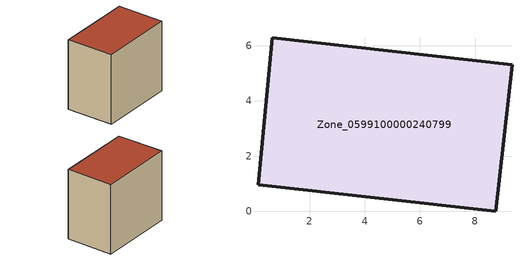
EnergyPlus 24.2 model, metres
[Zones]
Zone_0599100000240799
 floor ground (C_G): 0.65,6.28 9.34,5.31 8.74,0 0.13,0.96 z1.26
 wall outside (C_F): 0.65,6.28 0.13,0.96 8.74,0 9.34,5.31 0.65,6.28 z1.26:9.36
 roof outside (C_R): 9.34,5.31 0.65,6.28 0.13,0.96 8.74,0 z9.36
[BUILDING]
Pand.0599100000240799: North Axis=0; Terrain=City; Loads Convergence Tolerance Value=0.04; Temperature Convergence Tolerance Value=0.4; Solar Distribution=FullExterior; Maximum Number of Warmup Days=25; Minimum Number of Warmup Days=1
[Site:Location]
Rotterdam.The.Hague.AP_ZH_NLD Design_Conditions: Latitude=51.96; Longitude=4.45; Time Zone=1; Elevation=-4.5
[SITE:GROUNDTEMPERATURE:BUILDINGSURFACE]
18, 18, 18, 18, 18, 18, 18, 18, 18, 18, 18, 18
[MATERIAL] Thermal Absorptance=0.9; Solar Absorptance=0.7; Visible Absorptance=0.7
Name | Roughness | Thickness | Conductivity | Density | Specific Heat
G.TI.1975-1991 | MediumSmooth | 0.15 | 0.288461 | 540 | 1210
F.TI.1975-1991 | Rough | 0.3 | 0.230769 | 1920 | 840
R.TI.1975-1991 | MediumRough | 0.2 | 0.153846 | 1500 | 1000
[CONSTRUCTION]
C_G: G.TI.1975-1991
C_F: F.TI.1975-1991
C_R: R.TI.1975-1991
[ZONE]
Zone_0599100000240799: Type=1; Multiplier=1; Ceiling Height=Autocalculate; Volume=Autocalculate; Floor Area=autocalculate; Part of Total Floor Area=Yes
[ZONEINFILTRATION:DESIGNFLOWRATE]
Infil_Zone_0599100000240799: Zone or ZoneList or Space or SpaceList=Zone_0599100000240799; Schedule=AlwaysOn; Design Flow Rate Calculation Method=Flow/Area; Flow Rate per Floor Area=0.003; Constant Term Coefficient=1; Temperature Term Coefficient=0; Velocity Term Coefficient=0; Velocity Squared Term Coefficient=0
[HVACTEMPLATE:ZONE:IDEALLOADSAIRSYSTEM]
Zone_0599100000240799: Maximum Heating Supply Air Temperature=50; Minimum Cooling Supply Air Temperature=13; Maximum Heating Supply Air Humidity Ratio=0.0156; Minimum Cooling Supply Air Humidity Ratio=0.0077; Heating Limit=NoLimit; Cooling Limit=NoLimit; Dehumidification Control Type=ConstantSensibleHeatRatio; Cooling Sensible Heat Ratio=0.7; Dehumidification Setpoint=60; Humidification Control Type=None; Humidification Setpoint=30; Outdoor Air Method=None; Outdoor Air Flow Rate per Person=0.00944; Outdoor Air Flow Rate per Zone Floor Area=0; Outdoor Air Flow Rate per Zone=0; Demand Controlled Ventilation Type=None; Outdoor Air Economizer Type=NoEconomizer; Heat Recovery Type=None; Sensible Heat Recovery Effectiveness=0.7; Latent Heat Recovery Effectiveness=0.65
[ZONECONTROL:THERMOSTAT]
ThermostatControl_Zone_0599100000240799: Zone or ZoneList=Zone_0599100000240799; Control Type Schedule=DualSetpointControlType; Control 1=Thermostat_Zone_0599100000240799; Temperature Difference Between Cutout And Setpoint=0
[THERMOSTATSETPOINT:DUALSETPOINT]
Thermostat_Zone_0599100000240799: Heating Setpoint Temperature Schedule=HeatingSetpoint_Zone_0599100000240799; Cooling Setpoint Temperature Schedule=CoolingSetpoint_Zone_0599100000240799
[SCHEDULE:COMPACT]
HeatingSetpoint_Zone_0599100000240799: Through: 12/31, For: AllDays, Until: 24:00, 21
CoolingSetpoint_Zone_0599100000240799: Through: 12/31, For: AllDays, Until: 24:00, 24
DualSetpointControlType: Through: 12/31, For: AllDays, Until: 24:00, 4
AlwaysOn: Through: 12/31, For: AllDays, Until: 24:00, 1
